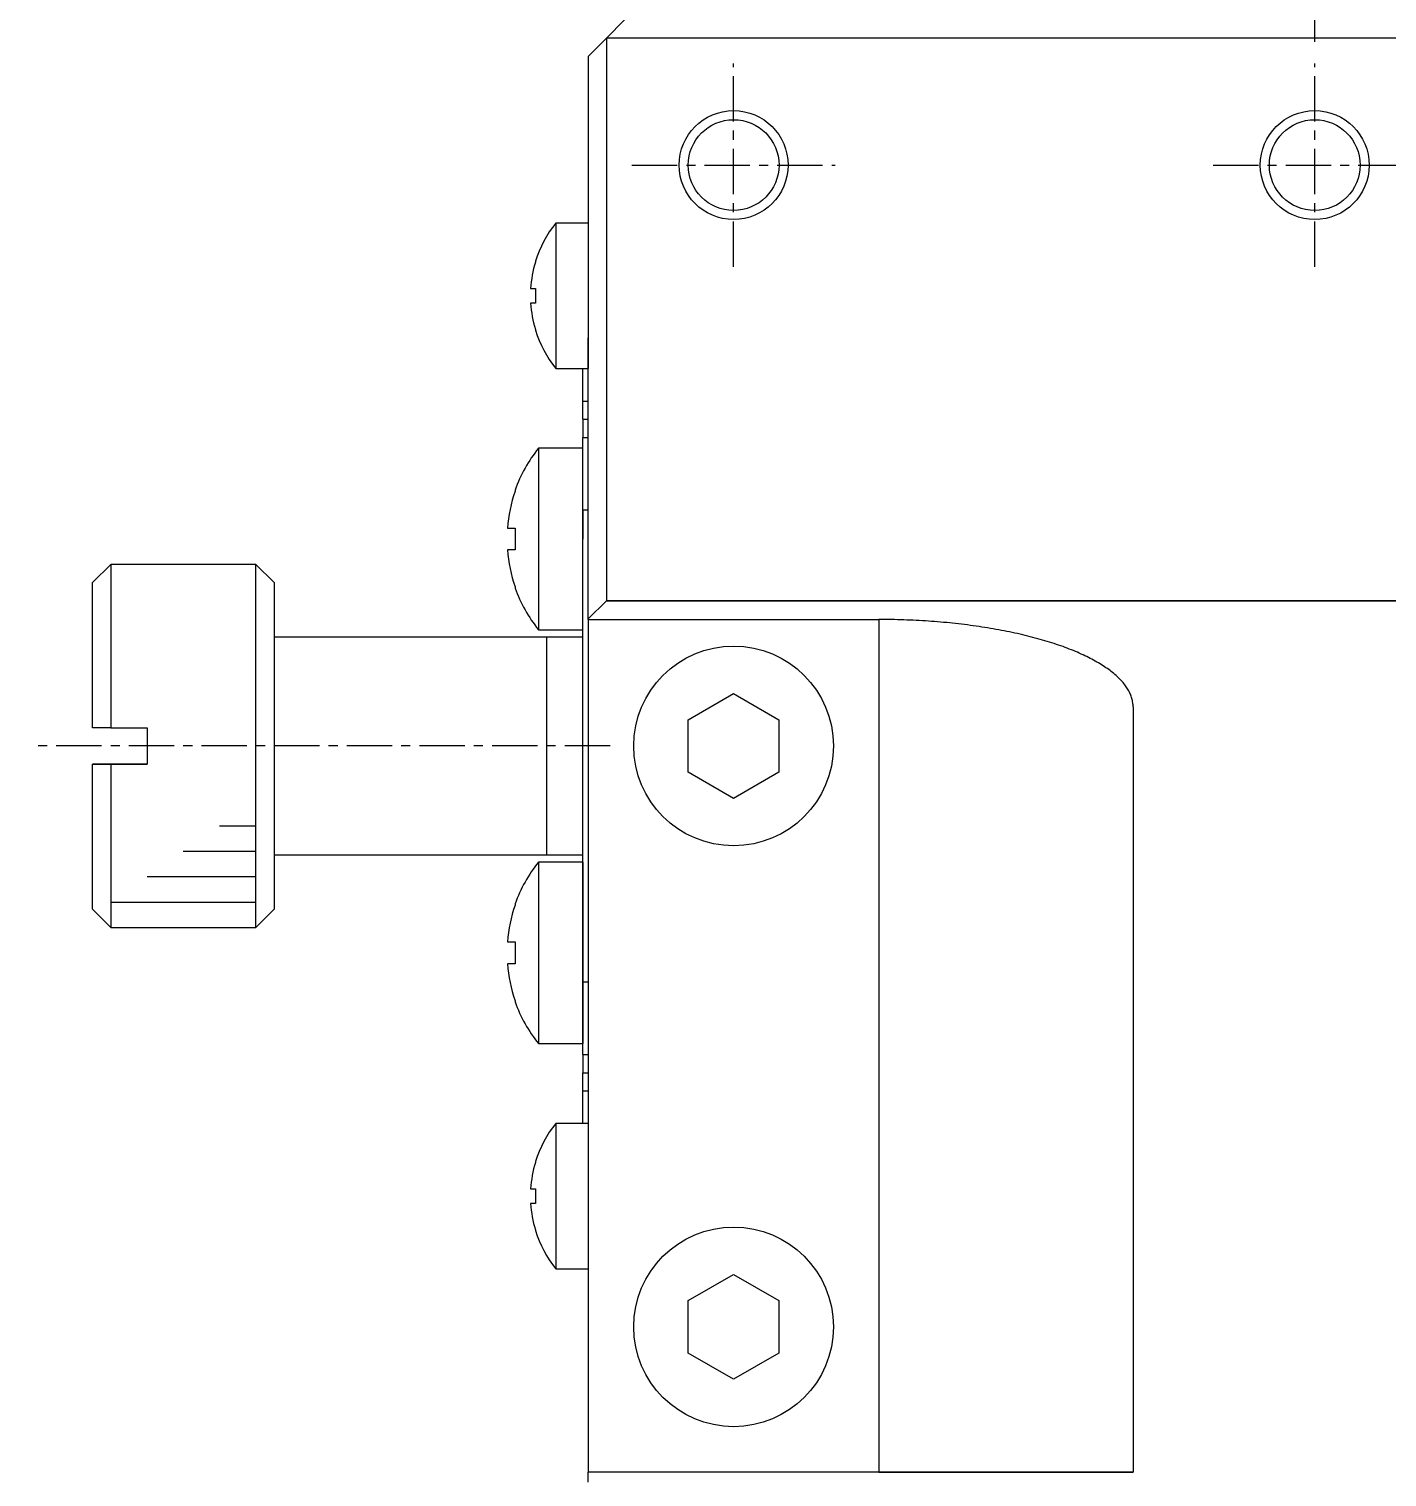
# Model space of a CAD drawing. Extents: x 81 to 317, y 60 to 277.
# Drawn here: x 112.88 to 150.27, y 196.59 to 236.48 of the extents above; entities that cross this region are included whole.
import ezdxf

# ---------------------------------------------------------------- set-up
doc = ezdxf.new("R2010")
doc.units = 0
doc.linetypes.add('CENTER', pattern=[2, 1.25, -0.25, 0.25, -0.25])
doc.layers.get('0').update_dxf_attribs({"linetype": 'CONTINUOUS'})
doc.layers.add('CENTER', color=1, linetype='CENTER')

msp = doc.modelspace()

# ---------------------------------------------------------------- linework, layer by layer
at = {"color": 7, "linetype": 'CONTINUOUS'}
for p, q in [((129.28, 236.732), (128.78, 236.232)), ((128.78, 236.232), (128.28, 235.732)), ((128.78, 236.232), (128.779, 220.732)), ((167.78, 236.231), (128.78, 236.232)), ((128.279, 220.232), (128.28, 235.732)), ((127.381, 231.132), (127.381, 227.132)), ((128.279, 231.132), (127.381, 231.132)), ((128.279, 231.132), (128.279, 227.132)), ((126.823, 230.082), (126.823, 230.061)), ((128.279, 230.132), (128.279, 230.132)), ((126.692, 229.332), (126.823, 229.332)), ((126.823, 229.332), (126.823, 228.932)), ((126.823, 228.932), (126.692, 228.932)), ((126.823, 228.203), (126.823, 228.182)), ((128.279, 228.132), (128.279, 228.132)), ((127.381, 227.132), (128.279, 227.132)), ((128.129, 226.232), (128.129, 227.132)), ((128.279, 227.232), (128.279, 227.232)), ((128.279, 227.232), (128.279, 227.232)), ((128.129, 225.732), (128.129, 226.232)), ((128.129, 225.732), (128.129, 225.232)), ((128.129, 223.232), (128.129, 225.232)), ((128.129, 225.232), (128.279, 225.232)), ((128.129, 225.232), (128.279, 225.232)), ((126.907, 224.932), (126.907, 219.932)), ((128.129, 224.932), (126.907, 224.932)), ((126.264, 223.782), (126.264, 223.748)), ((128.129, 222.432), (128.129, 223.232)), ((128.129, 223.232), (128.129, 222.432)), ((126.052, 222.732), (126.264, 222.732)), ((126.264, 222.732), (126.264, 222.132)), ((128.129, 210.232), (128.129, 222.432)), ((126.264, 222.132), (126.052, 222.132)), ((115.129, 221.732), (114.629, 221.232)), ((115.129, 221.732), (115.129, 217.232)), ((119.129, 221.732), (115.129, 221.732)), ((119.129, 211.732), (119.129, 221.732)), ((119.629, 221.232), (119.129, 221.732)), ((114.629, 217.232), (114.629, 221.232)), ((119.629, 221.232), (119.629, 212.232)), ((126.264, 221.116), (126.264, 221.082)), ((128.279, 220.232), (128.779, 220.732)), ((128.779, 220.732), (128.279, 220.232)), ((167.779, 220.731), (128.779, 220.732)), ((128.779, 220.732), (167.779, 220.731)), ((128.279, 220.215), (128.279, 220.232)), ((128.279, 220.215), (128.279, 196.732)), ((128.279, 220.215), (136.279, 220.215)), ((126.907, 219.932), (128.129, 219.932)), ((127.129, 219.732), (119.629, 219.732)), ((127.129, 219.732), (127.129, 213.732)), ((127.129, 219.732), (127.129, 213.732)), ((128.129, 219.732), (127.129, 219.732)), ((131.029, 217.453), (132.279, 218.174)), ((132.279, 218.174), (133.529, 217.453)), ((143.279, 217.805), (143.279, 196.731)), ((131.029, 216.009), (131.029, 217.453)), ((133.529, 217.453), (133.529, 216.009)), ((115.129, 217.232), (114.629, 217.232)), ((115.129, 217.232), (116.129, 217.232)), ((116.129, 217.232), (116.129, 216.232)), ((114.629, 212.232), (114.629, 216.232)), ((114.629, 216.232), (114.629, 216.232)), ((114.629, 216.232), (115.129, 216.232)), ((115.129, 216.232), (114.629, 216.232)), ((116.129, 216.232), (115.129, 216.232)), ((115.129, 216.232), (116.129, 216.232)), ((115.129, 216.232), (115.129, 211.732)), ((132.279, 215.288), (131.029, 216.009)), ((133.529, 216.009), (132.279, 215.288)), ((119.629, 213.732), (127.129, 213.732)), ((126.907, 213.532), (126.907, 208.532)), ((128.129, 213.532), (126.907, 213.532)), ((127.129, 213.732), (128.129, 213.732)), ((128.129, 213.532), (128.129, 208.532)), ((114.629, 212.232), (115.129, 211.732)), ((119.129, 211.732), (119.629, 212.232)), ((126.264, 212.382), (126.264, 212.348)), ((115.129, 211.732), (119.129, 211.732)), ((126.052, 211.332), (126.264, 211.332)), ((126.264, 211.332), (126.264, 210.732)), ((126.264, 210.732), (126.052, 210.732)), ((128.129, 208.232), (128.129, 210.232)), ((126.264, 209.716), (126.264, 209.682)), ((126.907, 208.532), (128.129, 208.532)), ((128.129, 208.232), (128.129, 207.732)), ((128.129, 208.232), (128.279, 208.232)), ((128.129, 208.232), (128.279, 208.232)), ((128.129, 207.232), (128.129, 207.732)), ((128.129, 206.332), (128.129, 207.232)), ((127.381, 206.332), (127.381, 202.332)), ((128.279, 206.332), (127.381, 206.332)), ((126.823, 205.282), (126.823, 205.261)), ((126.692, 204.532), (126.823, 204.532)), ((126.823, 204.532), (126.823, 204.132)), ((126.823, 204.132), (126.692, 204.132)), ((126.823, 203.403), (126.823, 203.382)), ((127.381, 202.332), (128.279, 202.332)), ((131.029, 201.453), (132.279, 202.174)), ((132.279, 202.174), (133.529, 201.453)), ((131.029, 200.009), (131.029, 201.453)), ((133.529, 201.453), (133.529, 200.009)), ((132.279, 199.288), (131.029, 200.009)), ((133.529, 200.009), (132.279, 199.288)), ((143.279, 196.731), (128.279, 196.732)), ((130.779, 196.732), (128.279, 196.732)), ((128.279, 196.457), (128.279, 196.732)), ((130.779, 196.732), (130.529, 196.732)), ((130.779, 196.732), (130.529, 196.732)), ((136.279, 196.732), (133.779, 196.732)), ((134.029, 196.732), (133.779, 196.732)), ((134.029, 196.732), (133.779, 196.732)), ((136.279, 196.732), (143.279, 196.731))]:
    msp.add_line(p, q, dxfattribs=at)
at = {"color": 9, "linetype": 'CONTINUOUS'}
for p, q in [((128.129, 226.232), (128.279, 226.232)), ((128.129, 225.732), (128.279, 225.732)), ((128.129, 223.232), (128.279, 223.232)), ((136.279, 220.215), (136.279, 196.732)), ((128.129, 210.232), (128.279, 210.232)), ((128.129, 207.732), (128.279, 207.732)), ((128.129, 207.232), (128.279, 207.232))]:
    msp.add_line(p, q, dxfattribs=at)
at = {"color": 3, "linetype": 'CONTINUOUS'}
for p, q in [((118.128, 214.532), (119.129, 214.532)), ((117.128, 213.832), (119.129, 213.832)), ((116.129, 213.132), (119.129, 213.132)), ((115.129, 212.432), (119.129, 212.432))]:
    msp.add_line(p, q, dxfattribs=at)
at = {"color": 7, "linetype": 'CONTINUOUS'}
msp.add_polyline3d([(143.279, 217.805, 0), (143.279, 217.834, 0), (143.277, 217.864, 0), (143.274, 217.893, 0), (143.271, 217.923, 0), (143.266, 217.952, 0), (143.26, 217.982, 0), (143.253, 218.011, 0), (143.246, 218.041, 0), (143.237, 218.07, 0), (143.227, 218.1, 0), (143.216, 218.129, 0), (143.203, 218.158, 0), (143.19, 218.188, 0), (143.176, 218.217, 0), (143.161, 218.246, 0), (143.145, 218.275, 0), (143.127, 218.304, 0), (143.109, 218.333, 0), (143.09, 218.362, 0), (143.069, 218.39, 0), (143.048, 218.419, 0), (143.026, 218.448, 0), (143.002, 218.476, 0), (142.978, 218.504, 0), (142.952, 218.533, 0), (142.926, 218.561, 0), (142.899, 218.589, 0), (142.87, 218.617, 0), (142.841, 218.644, 0), (142.81, 218.672, 0), (142.779, 218.7, 0), (142.746, 218.727, 0), (142.713, 218.754, 0), (142.679, 218.781, 0), (142.643, 218.808, 0), (142.607, 218.835, 0), (142.57, 218.862, 0), (142.532, 218.888, 0), (142.493, 218.915, 0), (142.453, 218.941, 0), (142.412, 218.967, 0), (142.37, 218.993, 0), (142.327, 219.018, 0), (142.283, 219.044, 0), (142.239, 219.069, 0), (142.193, 219.094, 0), (142.147, 219.119, 0), (142.1, 219.144, 0), (142.051, 219.168, 0), (142.002, 219.193, 0), (141.952, 219.217, 0), (141.902, 219.241, 0), (141.85, 219.264, 0), (141.798, 219.288, 0), (141.744, 219.311, 0), (141.69, 219.334, 0), (141.635, 219.357, 0), (141.58, 219.379, 0), (141.523, 219.401, 0), (141.466, 219.423, 0), (141.408, 219.445, 0), (141.349, 219.467, 0), (141.289, 219.488, 0), (141.229, 219.509, 0), (141.168, 219.53, 0), (141.106, 219.55, 0), (141.043, 219.571, 0), (140.98, 219.591, 0), (140.916, 219.61, 0), (140.851, 219.63, 0), (140.786, 219.649, 0), (140.72, 219.668, 0), (140.653, 219.687, 0), (140.586, 219.705, 0), (140.518, 219.723, 0), (140.449, 219.741, 0), (140.38, 219.758, 0), (140.31, 219.775, 0), (140.239, 219.792, 0), (140.168, 219.809, 0), (140.097, 219.825, 0), (140.024, 219.841, 0), (139.951, 219.857, 0), (139.878, 219.872, 0), (139.804, 219.887, 0), (139.73, 219.902, 0), (139.655, 219.916, 0), (139.579, 219.93, 0), (139.503, 219.944, 0), (139.427, 219.958, 0), (139.35, 219.971, 0), (139.272, 219.984, 0), (139.194, 219.996, 0), (139.116, 220.008, 0), (139.037, 220.02, 0), (138.958, 220.032, 0), (138.879, 220.043, 0), (138.799, 220.054, 0), (138.718, 220.064, 0), (138.638, 220.074, 0), (138.556, 220.084, 0), (138.475, 220.093, 0), (138.393, 220.103, 0), (138.311, 220.111, 0), (138.229, 220.12, 0), (138.146, 220.128, 0), (138.063, 220.135, 0), (137.98, 220.143, 0), (137.897, 220.15, 0), (137.813, 220.157, 0), (137.729, 220.163, 0), (137.645, 220.169, 0), (137.561, 220.174, 0), (137.476, 220.18, 0), (137.391, 220.184, 0), (137.306, 220.189, 0), (137.221, 220.193, 0), (137.136, 220.197, 0), (137.051, 220.2, 0), (136.965, 220.204, 0), (136.88, 220.206, 0), (136.794, 220.209, 0), (136.709, 220.211, 0), (136.623, 220.212, 0), (136.537, 220.213, 0), (136.451, 220.214, 0), (136.365, 220.215, 0), (136.279, 220.215, 0)], dxfattribs=at)
at = {"color": 3, "linetype": 'CONTINUOUS'}
for centre in [(132.28, 232.732), (148.28, 232.731)]:
    msp.add_circle(centre, 1.5, dxfattribs=at)
at = {"color": 7, "linetype": 'CONTINUOUS'}
for centre, radius in [((132.28, 232.732), 1.25), ((148.28, 232.731), 1.25), ((132.279, 216.731), 2.75), ((132.279, 200.731), 2.75)]:
    msp.add_circle(centre, radius, dxfattribs=at)
for centre, radius, start, end in [((129.879, 229.132), 3.2, 141.3167, 162.7289), ((129.879, 229.132), 3.194, 163.0937, 176.4086), ((129.879, 229.132), 3.194, 183.5893, 196.9042), ((129.879, 229.132), 3.2, 197.2689, 218.6811), ((130.029, 222.432), 4, 141.3167, 160.2743), ((130.029, 222.432), 3.989, 160.7307, 175.6855), ((130.029, 222.432), 3.989, 184.3123, 199.2671), ((130.029, 222.432), 4, 199.7235, 218.6811), ((130.029, 211.032), 4, 141.3167, 160.2743), ((130.029, 211.032), 3.989, 160.7307, 175.6855), ((130.029, 211.032), 3.989, 184.3123, 199.2671), ((130.029, 211.032), 4, 199.7235, 218.6811), ((129.879, 204.332), 3.2, 141.3167, 162.7289), ((129.879, 204.332), 3.194, 163.0937, 176.4086), ((129.879, 204.332), 3.194, 183.5893, 196.9042), ((129.879, 204.332), 3.2, 197.2689, 218.6811)]:
    msp.add_arc(centre, radius, start, end, dxfattribs=at)
at = {"layer": 'CENTER', "color": 1, "linetype": 'CENTER'}
for p, q in [((148.28, 236.131), (148.28, 252.131)), ((132.28, 229.932), (132.28, 235.532)), ((148.28, 229.931), (148.28, 235.531)), ((129.48, 232.732), (135.08, 232.732)), ((145.48, 232.731), (151.08, 232.731)), ((128.879, 216.732), (112.879, 216.732))]:
    msp.add_line(p, q, dxfattribs=at)

doc.saveas('drawing.dxf')
